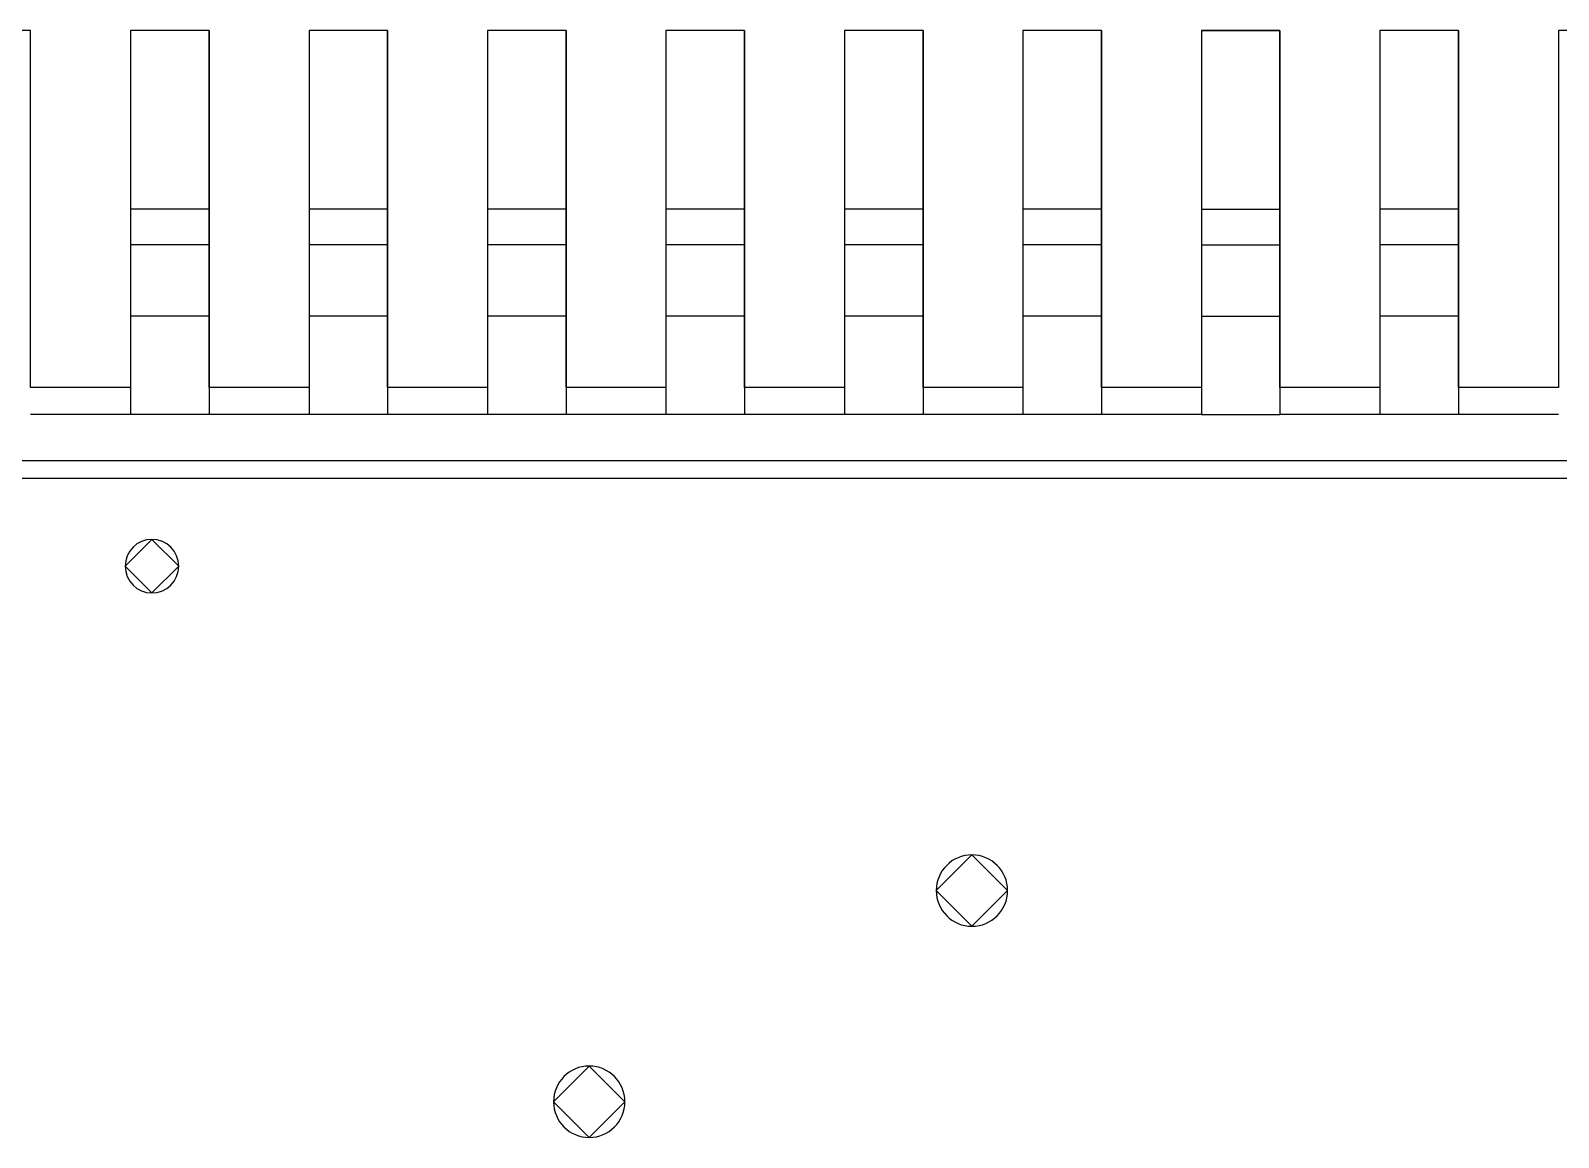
# Model space of a CAD drawing. Header units: inches. Extents: x 5 to 589, y -420 to -5.
# Drawn here: x 432.39 to 440.95, y -98.4 to -92.2 of the extents above; entities that cross this region are included whole.
import ezdxf

# ---------------------------------------------------------------- set-up
doc = ezdxf.new("R2010")
doc.units = ezdxf.units.IN
doc.header["$MEASUREMENT"] = 0

msp = doc.modelspace()

# ---------------------------------------------------------------- linework, layer by layer
at = {"color": 7, "true_color": 0xffffff}
for p, q in [((432.3945, -92.1972), (431.9545, -92.1972)), ((432.3945, -94.1972), (432.3945, -92.1972)), ((433.3945, -92.1972), (432.9545, -92.1972)), ((432.9545, -92.1972), (432.9545, -94.1972)), ((433.3945, -92.1972), (432.9545, -92.1972)), ((432.9545, -92.1972), (432.9545, -93.1972)), ((433.3945, -94.1972), (433.3945, -92.1972)), ((433.3945, -92.1972), (433.3945, -93.1972)), ((434.3945, -92.1972), (433.9545, -92.1972)), ((433.9545, -92.1972), (433.9545, -94.1972)), ((434.3945, -92.1972), (433.9545, -92.1972)), ((433.9545, -92.1972), (433.9545, -93.1972)), ((434.3945, -94.1972), (434.3945, -92.1972)), ((434.3945, -92.1972), (434.3945, -93.1972)), ((435.3945, -92.1972), (434.9545, -92.1972)), ((434.9545, -92.1972), (434.9545, -94.1972)), ((435.3945, -92.1972), (434.9545, -92.1972)), ((434.9545, -92.1972), (434.9545, -93.1972)), ((435.3945, -94.1972), (435.3945, -92.1972)), ((435.3945, -92.1972), (435.3945, -93.1972)), ((436.3945, -92.1972), (435.9545, -92.1972)), ((435.9545, -92.1972), (435.9545, -94.1972)), ((436.3945, -92.1972), (435.9545, -92.1972)), ((435.9545, -92.1972), (435.9545, -93.1972)), ((436.3945, -94.1972), (436.3945, -92.1972)), ((436.3945, -92.1972), (436.3945, -93.1972)), ((437.3945, -92.1972), (436.9545, -92.1972)), ((436.9545, -92.1972), (436.9545, -94.1972)), ((437.3945, -92.1972), (436.9545, -92.1972)), ((436.9545, -92.1972), (436.9545, -93.1972)), ((437.3945, -94.1972), (437.3945, -92.1972)), ((437.3945, -92.1972), (437.3945, -93.1972)), ((438.3945, -92.1972), (437.9545, -92.1972)), ((437.9545, -92.1972), (437.9545, -94.1972)), ((438.3945, -92.1972), (437.9545, -92.1972)), ((437.9545, -92.1972), (437.9545, -93.1972)), ((438.3945, -94.1972), (438.3945, -92.1972)), ((438.3945, -92.1972), (438.3945, -93.1972)), ((439.3945, -92.1972), (438.9545, -92.1972)), ((438.9545, -92.1972), (438.9545, -94.1972)), ((438.9545, -92.1972), (439.3945, -92.1972)), ((438.9545, -92.1972), (438.9545, -93.1972)), ((439.3945, -94.1972), (439.3945, -92.1972)), ((439.3945, -92.1972), (439.3945, -93.1972)), ((440.3945, -92.1972), (439.9545, -92.1972)), ((439.9545, -92.1972), (439.9545, -94.1972)), ((440.3945, -92.1972), (439.9545, -92.1972)), ((439.9545, -92.1972), (439.9545, -93.1972)), ((440.3945, -94.1972), (440.3945, -92.1972)), ((440.3945, -92.1972), (440.3945, -93.1972)), ((441.3945, -92.1972), (440.9545, -92.1972)), ((440.9545, -92.1972), (440.9545, -94.1972)), ((432.9545, -93.1972), (432.9545, -93.2412)), ((433.3945, -93.1972), (432.9545, -93.1972)), ((433.3945, -93.1972), (433.3945, -93.2412)), ((433.9545, -93.1972), (433.9545, -93.2412)), ((434.3945, -93.1972), (433.9545, -93.1972)), ((434.3945, -93.1972), (434.3945, -93.2412)), ((434.9545, -93.1972), (434.9545, -93.2412)), ((435.3945, -93.1972), (434.9545, -93.1972)), ((435.3945, -93.1972), (435.3945, -93.2412)), ((435.9545, -93.1972), (435.9545, -93.2412)), ((436.3945, -93.1972), (435.9545, -93.1972)), ((436.3945, -93.1972), (436.3945, -93.2412)), ((436.9545, -93.1972), (436.9545, -93.2412)), ((437.3945, -93.1972), (436.9545, -93.1972)), ((437.3945, -93.1972), (437.3945, -93.2412)), ((437.9545, -93.1972), (437.9545, -93.2412)), ((438.3945, -93.1972), (437.9545, -93.1972)), ((438.3945, -93.1972), (438.3945, -93.2412)), ((438.9545, -93.1972), (438.9545, -93.2412)), ((438.9545, -93.1972), (439.3945, -93.1972)), ((439.3945, -93.1972), (439.3945, -93.2412)), ((439.9545, -93.1972), (439.9545, -93.2412)), ((440.3945, -93.1972), (439.9545, -93.1972)), ((440.3945, -93.1972), (440.3945, -93.2412)), ((432.9545, -93.2412), (432.9545, -93.2832)), ((432.9545, -93.2832), (432.9545, -93.3212)), ((433.3945, -93.2412), (433.3945, -93.2832)), ((433.3945, -93.2832), (433.3945, -93.3212)), ((433.9545, -93.2412), (433.9545, -93.2832)), ((433.9545, -93.2832), (433.9545, -93.3212)), ((434.3945, -93.2412), (434.3945, -93.2832)), ((434.3945, -93.2832), (434.3945, -93.3212)), ((434.9545, -93.2412), (434.9545, -93.2832)), ((434.9545, -93.2832), (434.9545, -93.3212)), ((435.3945, -93.2412), (435.3945, -93.2832)), ((435.3945, -93.2832), (435.3945, -93.3212)), ((435.9545, -93.2412), (435.9545, -93.2832)), ((435.9545, -93.2832), (435.9545, -93.3212)), ((436.3945, -93.2412), (436.3945, -93.2832)), ((436.3945, -93.2832), (436.3945, -93.3212)), ((436.9545, -93.2412), (436.9545, -93.2832)), ((436.9545, -93.2832), (436.9545, -93.3212)), ((437.3945, -93.2412), (437.3945, -93.2832)), ((437.3945, -93.2832), (437.3945, -93.3212)), ((437.9545, -93.2412), (437.9545, -93.2832)), ((437.9545, -93.2832), (437.9545, -93.3212)), ((438.3945, -93.2412), (438.3945, -93.2832)), ((438.3945, -93.2832), (438.3945, -93.3212)), ((438.9545, -93.2412), (438.9545, -93.2832)), ((438.9545, -93.2832), (438.9545, -93.3212)), ((439.3945, -93.2412), (439.3945, -93.2832)), ((439.3945, -93.2832), (439.3945, -93.3212)), ((439.9545, -93.2412), (439.9545, -93.2832)), ((439.9545, -93.2832), (439.9545, -93.3212)), ((440.3945, -93.2412), (440.3945, -93.2832)), ((440.3945, -93.2832), (440.3945, -93.3212)), ((432.9545, -93.3212), (432.9545, -93.3532)), ((432.9545, -93.3532), (432.9545, -93.3772)), ((432.9545, -93.3772), (432.9545, -93.3912)), ((433.3945, -93.3212), (433.3945, -93.3532)), ((433.3945, -93.3532), (433.3945, -93.3772)), ((433.3945, -93.3772), (433.3945, -93.3912)), ((433.9545, -93.3212), (433.9545, -93.3532)), ((433.9545, -93.3532), (433.9545, -93.3772)), ((433.9545, -93.3772), (433.9545, -93.3912)), ((434.3945, -93.3212), (434.3945, -93.3532)), ((434.3945, -93.3532), (434.3945, -93.3772)), ((434.3945, -93.3772), (434.3945, -93.3912)), ((434.9545, -93.3212), (434.9545, -93.3532)), ((434.9545, -93.3532), (434.9545, -93.3772)), ((434.9545, -93.3772), (434.9545, -93.3912)), ((435.3945, -93.3212), (435.3945, -93.3532)), ((435.3945, -93.3532), (435.3945, -93.3772)), ((435.3945, -93.3772), (435.3945, -93.3912)), ((435.9545, -93.3212), (435.9545, -93.3532)), ((435.9545, -93.3532), (435.9545, -93.3772)), ((435.9545, -93.3772), (435.9545, -93.3912)), ((436.3945, -93.3212), (436.3945, -93.3532)), ((436.3945, -93.3532), (436.3945, -93.3772)), ((436.3945, -93.3772), (436.3945, -93.3912)), ((436.9545, -93.3212), (436.9545, -93.3532)), ((436.9545, -93.3532), (436.9545, -93.3772)), ((436.9545, -93.3772), (436.9545, -93.3912)), ((437.3945, -93.3212), (437.3945, -93.3532)), ((437.3945, -93.3532), (437.3945, -93.3772)), ((437.3945, -93.3772), (437.3945, -93.3912)), ((437.9545, -93.3212), (437.9545, -93.3532)), ((437.9545, -93.3532), (437.9545, -93.3772)), ((437.9545, -93.3772), (437.9545, -93.3912)), ((438.3945, -93.3212), (438.3945, -93.3532)), ((438.3945, -93.3532), (438.3945, -93.3772)), ((438.3945, -93.3772), (438.3945, -93.3912)), ((438.9545, -93.3212), (438.9545, -93.3532)), ((438.9545, -93.3532), (438.9545, -93.3772)), ((438.9545, -93.3772), (438.9545, -93.3912)), ((439.3945, -93.3212), (439.3945, -93.3532)), ((439.3945, -93.3532), (439.3945, -93.3772)), ((439.3945, -93.3772), (439.3945, -93.3912)), ((439.9545, -93.3212), (439.9545, -93.3532)), ((439.9545, -93.3532), (439.9545, -93.3772)), ((439.9545, -93.3772), (439.9545, -93.3912)), ((440.3945, -93.3212), (440.3945, -93.3532)), ((440.3945, -93.3532), (440.3945, -93.3772)), ((440.3945, -93.3772), (440.3945, -93.3912)), ((432.9545, -93.3912), (432.9545, -93.3972)), ((433.3945, -93.3972), (432.9545, -93.3972)), ((432.9545, -93.3972), (432.9545, -93.4072)), ((432.9545, -93.4072), (432.9545, -93.4372)), ((432.9545, -93.4372), (432.9545, -93.4852)), ((433.3945, -93.3912), (433.3945, -93.3972)), ((433.3945, -93.3972), (433.3945, -93.4072)), ((433.3945, -93.4072), (433.3945, -93.4372)), ((433.3945, -93.4372), (433.3945, -93.4852)), ((433.9545, -93.3912), (433.9545, -93.3972)), ((434.3945, -93.3972), (433.9545, -93.3972)), ((433.9545, -93.3972), (433.9545, -93.4072)), ((433.9545, -93.4072), (433.9545, -93.4372)), ((433.9545, -93.4372), (433.9545, -93.4852)), ((434.3945, -93.3912), (434.3945, -93.3972)), ((434.3945, -93.3972), (434.3945, -93.4072)), ((434.3945, -93.4072), (434.3945, -93.4372)), ((434.3945, -93.4372), (434.3945, -93.4852)), ((434.9545, -93.3912), (434.9545, -93.3972)), ((435.3945, -93.3972), (434.9545, -93.3972)), ((434.9545, -93.3972), (434.9545, -93.4072)), ((434.9545, -93.4072), (434.9545, -93.4372)), ((434.9545, -93.4372), (434.9545, -93.4852)), ((435.3945, -93.3912), (435.3945, -93.3972)), ((435.3945, -93.3972), (435.3945, -93.4072)), ((435.3945, -93.4072), (435.3945, -93.4372)), ((435.3945, -93.4372), (435.3945, -93.4852)), ((435.9545, -93.3912), (435.9545, -93.3972)), ((436.3945, -93.3972), (435.9545, -93.3972)), ((435.9545, -93.3972), (435.9545, -93.4072)), ((435.9545, -93.4072), (435.9545, -93.4372)), ((435.9545, -93.4372), (435.9545, -93.4852)), ((436.3945, -93.3912), (436.3945, -93.3972)), ((436.3945, -93.3972), (436.3945, -93.4072)), ((436.3945, -93.4072), (436.3945, -93.4372)), ((436.3945, -93.4372), (436.3945, -93.4852)), ((436.9545, -93.3912), (436.9545, -93.3972)), ((437.3945, -93.3972), (436.9545, -93.3972)), ((436.9545, -93.3972), (436.9545, -93.4072)), ((436.9545, -93.4072), (436.9545, -93.4372)), ((436.9545, -93.4372), (436.9545, -93.4852)), ((437.3945, -93.3912), (437.3945, -93.3972)), ((437.3945, -93.3972), (437.3945, -93.4072)), ((437.3945, -93.4072), (437.3945, -93.4372)), ((437.3945, -93.4372), (437.3945, -93.4852)), ((437.9545, -93.3912), (437.9545, -93.3972)), ((438.3945, -93.3972), (437.9545, -93.3972)), ((437.9545, -93.3972), (437.9545, -93.4072)), ((437.9545, -93.4072), (437.9545, -93.4372)), ((437.9545, -93.4372), (437.9545, -93.4852)), ((438.3945, -93.3912), (438.3945, -93.3972)), ((438.3945, -93.3972), (438.3945, -93.4072)), ((438.3945, -93.4072), (438.3945, -93.4372)), ((438.3945, -93.4372), (438.3945, -93.4852)), ((438.9545, -93.3912), (438.9545, -93.3972)), ((438.9545, -93.3972), (439.3945, -93.3972)), ((438.9545, -93.3972), (438.9545, -93.4072)), ((438.9545, -93.4072), (438.9545, -93.4372)), ((438.9545, -93.4372), (438.9545, -93.4852)), ((439.3945, -93.3912), (439.3945, -93.3972)), ((439.3945, -93.3972), (439.3945, -93.4072)), ((439.3945, -93.4072), (439.3945, -93.4372)), ((439.3945, -93.4372), (439.3945, -93.4852)), ((439.9545, -93.3912), (439.9545, -93.3972)), ((440.3945, -93.3972), (439.9545, -93.3972)), ((439.9545, -93.3972), (439.9545, -93.4072)), ((439.9545, -93.4072), (439.9545, -93.4372)), ((439.9545, -93.4372), (439.9545, -93.4852)), ((440.3945, -93.3912), (440.3945, -93.3972)), ((440.3945, -93.3972), (440.3945, -93.4072)), ((440.3945, -93.4072), (440.3945, -93.4372)), ((440.3945, -93.4372), (440.3945, -93.4852)), ((432.9545, -93.4852), (432.9545, -93.5472)), ((432.9545, -93.5472), (432.9545, -93.6232)), ((433.3945, -93.4852), (433.3945, -93.5472)), ((433.3945, -93.5472), (433.3945, -93.6232)), ((433.9545, -93.4852), (433.9545, -93.5472)), ((433.9545, -93.5472), (433.9545, -93.6232)), ((434.3945, -93.4852), (434.3945, -93.5472)), ((434.3945, -93.5472), (434.3945, -93.6232)), ((434.9545, -93.4852), (434.9545, -93.5472)), ((434.9545, -93.5472), (434.9545, -93.6232)), ((435.3945, -93.4852), (435.3945, -93.5472)), ((435.3945, -93.5472), (435.3945, -93.6232)), ((435.9545, -93.4852), (435.9545, -93.5472)), ((435.9545, -93.5472), (435.9545, -93.6232)), ((436.3945, -93.4852), (436.3945, -93.5472)), ((436.3945, -93.5472), (436.3945, -93.6232)), ((436.9545, -93.4852), (436.9545, -93.5472)), ((436.9545, -93.5472), (436.9545, -93.6232)), ((437.3945, -93.4852), (437.3945, -93.5472)), ((437.3945, -93.5472), (437.3945, -93.6232)), ((437.9545, -93.4852), (437.9545, -93.5472)), ((437.9545, -93.5472), (437.9545, -93.6232)), ((438.3945, -93.4852), (438.3945, -93.5472)), ((438.3945, -93.5472), (438.3945, -93.6232)), ((438.9545, -93.4852), (438.9545, -93.5472)), ((438.9545, -93.5472), (438.9545, -93.6232)), ((439.3945, -93.4852), (439.3945, -93.5472)), ((439.3945, -93.5472), (439.3945, -93.6232)), ((439.9545, -93.4852), (439.9545, -93.5472)), ((439.9545, -93.5472), (439.9545, -93.6232)), ((440.3945, -93.4852), (440.3945, -93.5472)), ((440.3945, -93.5472), (440.3945, -93.6232)), ((432.9545, -93.6232), (432.9545, -93.7072)), ((433.3945, -93.6232), (433.3945, -93.7072)), ((433.9545, -93.6232), (433.9545, -93.7072)), ((434.3945, -93.6232), (434.3945, -93.7072)), ((434.9545, -93.6232), (434.9545, -93.7072)), ((435.3945, -93.6232), (435.3945, -93.7072)), ((435.9545, -93.6232), (435.9545, -93.7072)), ((436.3945, -93.6232), (436.3945, -93.7072)), ((436.9545, -93.6232), (436.9545, -93.7072)), ((437.3945, -93.6232), (437.3945, -93.7072)), ((437.9545, -93.6232), (437.9545, -93.7072)), ((438.3945, -93.6232), (438.3945, -93.7072)), ((438.9545, -93.6232), (438.9545, -93.7072)), ((439.3945, -93.6232), (439.3945, -93.7072)), ((439.9545, -93.6232), (439.9545, -93.7072)), ((440.3945, -93.6232), (440.3945, -93.7072)), ((432.9545, -93.7072), (432.9545, -93.7972)), ((433.3945, -93.7072), (433.3945, -93.7972)), ((433.9545, -93.7072), (433.9545, -93.7972)), ((434.3945, -93.7072), (434.3945, -93.7972)), ((434.9545, -93.7072), (434.9545, -93.7972)), ((435.3945, -93.7072), (435.3945, -93.7972)), ((435.9545, -93.7072), (435.9545, -93.7972)), ((436.3945, -93.7072), (436.3945, -93.7972)), ((436.9545, -93.7072), (436.9545, -93.7972)), ((437.3945, -93.7072), (437.3945, -93.7972)), ((437.9545, -93.7072), (437.9545, -93.7972)), ((438.3945, -93.7072), (438.3945, -93.7972)), ((438.9545, -93.7072), (438.9545, -93.7972)), ((439.3945, -93.7072), (439.3945, -93.7972)), ((439.9545, -93.7072), (439.9545, -93.7972)), ((440.3945, -93.7072), (440.3945, -93.7972)), ((432.9545, -93.7972), (432.9545, -94.1972)), ((433.3945, -93.7972), (432.9545, -93.7972)), ((433.3945, -93.7972), (433.3945, -94.1972)), ((433.9545, -93.7972), (433.9545, -94.1972)), ((434.3945, -93.7972), (433.9545, -93.7972)), ((434.3945, -93.7972), (434.3945, -94.1972)), ((434.9545, -93.7972), (434.9545, -94.1972)), ((435.3945, -93.7972), (434.9545, -93.7972)), ((435.3945, -93.7972), (435.3945, -94.1972)), ((435.9545, -93.7972), (435.9545, -94.1972)), ((436.3945, -93.7972), (435.9545, -93.7972)), ((436.3945, -93.7972), (436.3945, -94.1972)), ((436.9545, -93.7972), (436.9545, -94.1972)), ((437.3945, -93.7972), (436.9545, -93.7972)), ((437.3945, -93.7972), (437.3945, -94.1972)), ((437.9545, -93.7972), (437.9545, -94.1972)), ((438.3945, -93.7972), (437.9545, -93.7972)), ((438.3945, -93.7972), (438.3945, -94.1972)), ((438.9545, -93.7972), (438.9545, -94.1972)), ((438.9545, -93.7972), (439.3945, -93.7972)), ((439.3945, -93.7972), (439.3945, -94.1972)), ((439.9545, -93.7972), (439.9545, -94.1972)), ((440.3945, -93.7972), (439.9545, -93.7972)), ((440.3945, -93.7972), (440.3945, -94.1972)), ((432.9545, -94.1972), (432.3945, -94.1972)), ((432.9545, -94.1972), (432.3945, -94.1972)), ((432.9545, -94.1972), (432.9545, -94.3472)), ((433.9545, -94.1972), (433.3945, -94.1972)), ((433.9545, -94.1972), (433.3945, -94.1972)), ((433.3945, -94.1972), (433.3945, -94.3472)), ((433.9545, -94.1972), (433.9545, -94.3472)), ((434.9545, -94.1972), (434.3945, -94.1972)), ((434.9545, -94.1972), (434.3945, -94.1972)), ((434.3945, -94.1972), (434.3945, -94.3472)), ((434.9545, -94.1972), (434.9545, -94.3472)), ((435.9545, -94.1972), (435.3945, -94.1972)), ((435.9545, -94.1972), (435.3945, -94.1972)), ((435.3945, -94.1972), (435.3945, -94.3472)), ((435.9545, -94.1972), (435.9545, -94.3472)), ((436.9545, -94.1972), (436.3945, -94.1972)), ((436.9545, -94.1972), (436.3945, -94.1972)), ((436.3945, -94.1972), (436.3945, -94.3472)), ((436.9545, -94.1972), (436.9545, -94.3472)), ((437.9545, -94.1972), (437.3945, -94.1972)), ((437.9545, -94.1972), (437.3945, -94.1972)), ((437.3945, -94.1972), (437.3945, -94.3472)), ((437.9545, -94.1972), (437.9545, -94.3472)), ((438.9545, -94.1972), (438.3945, -94.1972)), ((438.9545, -94.1972), (438.3945, -94.1972)), ((438.3945, -94.1972), (438.3945, -94.3472)), ((438.9545, -94.1972), (438.9545, -94.3472)), ((439.9545, -94.1972), (439.3945, -94.1972)), ((439.9545, -94.1972), (439.3945, -94.1972)), ((439.3945, -94.1972), (439.3945, -94.3472)), ((439.9545, -94.1972), (439.9545, -94.3472)), ((440.9545, -94.1972), (440.3945, -94.1972)), ((440.9545, -94.1972), (440.3945, -94.1972)), ((440.3945, -94.1972), (440.3945, -94.3472)), ((432.9545, -94.3472), (432.3945, -94.3472)), ((433.3945, -94.3472), (432.9545, -94.3472)), ((433.9545, -94.3472), (433.3945, -94.3472)), ((434.3945, -94.3472), (433.9545, -94.3472)), ((434.9545, -94.3472), (434.3945, -94.3472)), ((435.3945, -94.3472), (434.9545, -94.3472)), ((435.9545, -94.3472), (435.3945, -94.3472)), ((436.3945, -94.3472), (435.9545, -94.3472)), ((436.9545, -94.3472), (436.3945, -94.3472)), ((437.3945, -94.3472), (436.9545, -94.3472)), ((437.9545, -94.3472), (437.3945, -94.3472)), ((438.3945, -94.3472), (437.9545, -94.3472)), ((438.9545, -94.3472), (438.3945, -94.3472)), ((438.9545, -94.3472), (439.3945, -94.3472)), ((439.9545, -94.3472), (439.3945, -94.3472)), ((440.3945, -94.3472), (439.9545, -94.3472)), ((440.9545, -94.3472), (440.3945, -94.3472)), ((445.1205, -94.6072), (426.2285, -94.6072)), ((426.2705, -94.7052), (445.0785, -94.7052))]:
    msp.add_line(p, q, dxfattribs=at)
at = {"color": 18, "true_color": 0x000000}
for p, q in [((432.3945, -92.1972), (431.9545, -92.1972)), ((432.3945, -94.1972), (432.3945, -92.1972)), ((433.3945, -92.1972), (432.9545, -92.1972)), ((432.9545, -92.1972), (432.9545, -94.1972)), ((433.3945, -92.1972), (432.9545, -92.1972)), ((432.9545, -92.1972), (432.9545, -93.1972)), ((433.3945, -94.1972), (433.3945, -92.1972)), ((433.3945, -92.1972), (433.3945, -93.1972)), ((434.3945, -92.1972), (433.9545, -92.1972)), ((433.9545, -92.1972), (433.9545, -94.1972)), ((434.3945, -92.1972), (433.9545, -92.1972)), ((433.9545, -92.1972), (433.9545, -93.1972)), ((434.3945, -94.1972), (434.3945, -92.1972)), ((434.3945, -92.1972), (434.3945, -93.1972)), ((435.3945, -92.1972), (434.9545, -92.1972)), ((434.9545, -92.1972), (434.9545, -94.1972)), ((435.3945, -92.1972), (434.9545, -92.1972)), ((434.9545, -92.1972), (434.9545, -93.1972)), ((435.3945, -94.1972), (435.3945, -92.1972)), ((435.3945, -92.1972), (435.3945, -93.1972)), ((436.3945, -92.1972), (435.9545, -92.1972)), ((435.9545, -92.1972), (435.9545, -94.1972)), ((436.3945, -92.1972), (435.9545, -92.1972)), ((435.9545, -92.1972), (435.9545, -93.1972)), ((436.3945, -94.1972), (436.3945, -92.1972)), ((436.3945, -92.1972), (436.3945, -93.1972)), ((437.3945, -92.1972), (436.9545, -92.1972)), ((436.9545, -92.1972), (436.9545, -94.1972)), ((437.3945, -92.1972), (436.9545, -92.1972)), ((436.9545, -92.1972), (436.9545, -93.1972)), ((437.3945, -94.1972), (437.3945, -92.1972)), ((437.3945, -92.1972), (437.3945, -93.1972)), ((438.3945, -92.1972), (437.9545, -92.1972)), ((437.9545, -92.1972), (437.9545, -94.1972)), ((438.3945, -92.1972), (437.9545, -92.1972)), ((437.9545, -92.1972), (437.9545, -93.1972)), ((438.3945, -94.1972), (438.3945, -92.1972)), ((438.3945, -92.1972), (438.3945, -93.1972)), ((439.3945, -92.1972), (438.9545, -92.1972)), ((438.9545, -92.1972), (438.9545, -94.1972)), ((438.9545, -92.1972), (439.3945, -92.1972)), ((438.9545, -92.1972), (438.9545, -93.1972)), ((439.3945, -94.1972), (439.3945, -92.1972)), ((439.3945, -92.1972), (439.3945, -93.1972)), ((440.3945, -92.1972), (439.9545, -92.1972)), ((439.9545, -92.1972), (439.9545, -94.1972)), ((440.3945, -92.1972), (439.9545, -92.1972)), ((439.9545, -92.1972), (439.9545, -93.1972)), ((440.3945, -94.1972), (440.3945, -92.1972)), ((440.3945, -92.1972), (440.3945, -93.1972)), ((441.3945, -92.1972), (440.9545, -92.1972)), ((440.9545, -92.1972), (440.9545, -94.1972)), ((432.9545, -93.1972), (432.9545, -93.2412)), ((433.3945, -93.1972), (432.9545, -93.1972)), ((433.3945, -93.1972), (433.3945, -93.2412)), ((433.9545, -93.1972), (433.9545, -93.2412)), ((434.3945, -93.1972), (433.9545, -93.1972)), ((434.3945, -93.1972), (434.3945, -93.2412)), ((434.9545, -93.1972), (434.9545, -93.2412)), ((435.3945, -93.1972), (434.9545, -93.1972)), ((435.3945, -93.1972), (435.3945, -93.2412)), ((435.9545, -93.1972), (435.9545, -93.2412)), ((436.3945, -93.1972), (435.9545, -93.1972)), ((436.3945, -93.1972), (436.3945, -93.2412)), ((436.9545, -93.1972), (436.9545, -93.2412)), ((437.3945, -93.1972), (436.9545, -93.1972)), ((437.3945, -93.1972), (437.3945, -93.2412)), ((437.9545, -93.1972), (437.9545, -93.2412)), ((438.3945, -93.1972), (437.9545, -93.1972)), ((438.3945, -93.1972), (438.3945, -93.2412)), ((438.9545, -93.1972), (438.9545, -93.2412)), ((438.9545, -93.1972), (439.3945, -93.1972)), ((439.3945, -93.1972), (439.3945, -93.2412)), ((439.9545, -93.1972), (439.9545, -93.2412)), ((440.3945, -93.1972), (439.9545, -93.1972)), ((440.3945, -93.1972), (440.3945, -93.2412)), ((432.9545, -93.2412), (432.9545, -93.2832)), ((432.9545, -93.2832), (432.9545, -93.3212)), ((433.3945, -93.2412), (433.3945, -93.2832)), ((433.3945, -93.2832), (433.3945, -93.3212)), ((433.9545, -93.2412), (433.9545, -93.2832)), ((433.9545, -93.2832), (433.9545, -93.3212)), ((434.3945, -93.2412), (434.3945, -93.2832)), ((434.3945, -93.2832), (434.3945, -93.3212)), ((434.9545, -93.2412), (434.9545, -93.2832)), ((434.9545, -93.2832), (434.9545, -93.3212)), ((435.3945, -93.2412), (435.3945, -93.2832)), ((435.3945, -93.2832), (435.3945, -93.3212)), ((435.9545, -93.2412), (435.9545, -93.2832)), ((435.9545, -93.2832), (435.9545, -93.3212)), ((436.3945, -93.2412), (436.3945, -93.2832)), ((436.3945, -93.2832), (436.3945, -93.3212)), ((436.9545, -93.2412), (436.9545, -93.2832)), ((436.9545, -93.2832), (436.9545, -93.3212)), ((437.3945, -93.2412), (437.3945, -93.2832)), ((437.3945, -93.2832), (437.3945, -93.3212)), ((437.9545, -93.2412), (437.9545, -93.2832)), ((437.9545, -93.2832), (437.9545, -93.3212)), ((438.3945, -93.2412), (438.3945, -93.2832)), ((438.3945, -93.2832), (438.3945, -93.3212)), ((438.9545, -93.2412), (438.9545, -93.2832)), ((438.9545, -93.2832), (438.9545, -93.3212)), ((439.3945, -93.2412), (439.3945, -93.2832)), ((439.3945, -93.2832), (439.3945, -93.3212)), ((439.9545, -93.2412), (439.9545, -93.2832)), ((439.9545, -93.2832), (439.9545, -93.3212)), ((440.3945, -93.2412), (440.3945, -93.2832)), ((440.3945, -93.2832), (440.3945, -93.3212)), ((432.9545, -93.3212), (432.9545, -93.3532)), ((432.9545, -93.3532), (432.9545, -93.3772)), ((432.9545, -93.3772), (432.9545, -93.3912)), ((433.3945, -93.3212), (433.3945, -93.3532)), ((433.3945, -93.3532), (433.3945, -93.3772)), ((433.3945, -93.3772), (433.3945, -93.3912)), ((433.9545, -93.3212), (433.9545, -93.3532)), ((433.9545, -93.3532), (433.9545, -93.3772)), ((433.9545, -93.3772), (433.9545, -93.3912)), ((434.3945, -93.3212), (434.3945, -93.3532)), ((434.3945, -93.3532), (434.3945, -93.3772)), ((434.3945, -93.3772), (434.3945, -93.3912)), ((434.9545, -93.3212), (434.9545, -93.3532)), ((434.9545, -93.3532), (434.9545, -93.3772)), ((434.9545, -93.3772), (434.9545, -93.3912)), ((435.3945, -93.3212), (435.3945, -93.3532)), ((435.3945, -93.3532), (435.3945, -93.3772)), ((435.3945, -93.3772), (435.3945, -93.3912)), ((435.9545, -93.3212), (435.9545, -93.3532)), ((435.9545, -93.3532), (435.9545, -93.3772)), ((435.9545, -93.3772), (435.9545, -93.3912)), ((436.3945, -93.3212), (436.3945, -93.3532)), ((436.3945, -93.3532), (436.3945, -93.3772)), ((436.3945, -93.3772), (436.3945, -93.3912)), ((436.9545, -93.3212), (436.9545, -93.3532)), ((436.9545, -93.3532), (436.9545, -93.3772)), ((436.9545, -93.3772), (436.9545, -93.3912)), ((437.3945, -93.3212), (437.3945, -93.3532)), ((437.3945, -93.3532), (437.3945, -93.3772)), ((437.3945, -93.3772), (437.3945, -93.3912)), ((437.9545, -93.3212), (437.9545, -93.3532)), ((437.9545, -93.3532), (437.9545, -93.3772)), ((437.9545, -93.3772), (437.9545, -93.3912)), ((438.3945, -93.3212), (438.3945, -93.3532)), ((438.3945, -93.3532), (438.3945, -93.3772)), ((438.3945, -93.3772), (438.3945, -93.3912)), ((438.9545, -93.3212), (438.9545, -93.3532)), ((438.9545, -93.3532), (438.9545, -93.3772)), ((438.9545, -93.3772), (438.9545, -93.3912)), ((439.3945, -93.3212), (439.3945, -93.3532)), ((439.3945, -93.3532), (439.3945, -93.3772)), ((439.3945, -93.3772), (439.3945, -93.3912)), ((439.9545, -93.3212), (439.9545, -93.3532)), ((439.9545, -93.3532), (439.9545, -93.3772)), ((439.9545, -93.3772), (439.9545, -93.3912)), ((440.3945, -93.3212), (440.3945, -93.3532)), ((440.3945, -93.3532), (440.3945, -93.3772)), ((440.3945, -93.3772), (440.3945, -93.3912)), ((432.9545, -93.3912), (432.9545, -93.3972)), ((433.3945, -93.3972), (432.9545, -93.3972)), ((432.9545, -93.3972), (432.9545, -93.4072)), ((432.9545, -93.4072), (432.9545, -93.4372)), ((432.9545, -93.4372), (432.9545, -93.4852)), ((433.3945, -93.3912), (433.3945, -93.3972)), ((433.3945, -93.3972), (433.3945, -93.4072)), ((433.3945, -93.4072), (433.3945, -93.4372)), ((433.3945, -93.4372), (433.3945, -93.4852)), ((433.9545, -93.3912), (433.9545, -93.3972)), ((434.3945, -93.3972), (433.9545, -93.3972)), ((433.9545, -93.3972), (433.9545, -93.4072)), ((433.9545, -93.4072), (433.9545, -93.4372)), ((433.9545, -93.4372), (433.9545, -93.4852)), ((434.3945, -93.3912), (434.3945, -93.3972)), ((434.3945, -93.3972), (434.3945, -93.4072)), ((434.3945, -93.4072), (434.3945, -93.4372)), ((434.3945, -93.4372), (434.3945, -93.4852)), ((434.9545, -93.3912), (434.9545, -93.3972)), ((435.3945, -93.3972), (434.9545, -93.3972)), ((434.9545, -93.3972), (434.9545, -93.4072)), ((434.9545, -93.4072), (434.9545, -93.4372)), ((434.9545, -93.4372), (434.9545, -93.4852)), ((435.3945, -93.3912), (435.3945, -93.3972)), ((435.3945, -93.3972), (435.3945, -93.4072)), ((435.3945, -93.4072), (435.3945, -93.4372)), ((435.3945, -93.4372), (435.3945, -93.4852)), ((435.9545, -93.3912), (435.9545, -93.3972)), ((436.3945, -93.3972), (435.9545, -93.3972)), ((435.9545, -93.3972), (435.9545, -93.4072)), ((435.9545, -93.4072), (435.9545, -93.4372)), ((435.9545, -93.4372), (435.9545, -93.4852)), ((436.3945, -93.3912), (436.3945, -93.3972)), ((436.3945, -93.3972), (436.3945, -93.4072)), ((436.3945, -93.4072), (436.3945, -93.4372)), ((436.3945, -93.4372), (436.3945, -93.4852)), ((436.9545, -93.3912), (436.9545, -93.3972)), ((437.3945, -93.3972), (436.9545, -93.3972)), ((436.9545, -93.3972), (436.9545, -93.4072)), ((436.9545, -93.4072), (436.9545, -93.4372)), ((436.9545, -93.4372), (436.9545, -93.4852)), ((437.3945, -93.3912), (437.3945, -93.3972)), ((437.3945, -93.3972), (437.3945, -93.4072)), ((437.3945, -93.4072), (437.3945, -93.4372)), ((437.3945, -93.4372), (437.3945, -93.4852)), ((437.9545, -93.3912), (437.9545, -93.3972)), ((438.3945, -93.3972), (437.9545, -93.3972)), ((437.9545, -93.3972), (437.9545, -93.4072)), ((437.9545, -93.4072), (437.9545, -93.4372)), ((437.9545, -93.4372), (437.9545, -93.4852)), ((438.3945, -93.3912), (438.3945, -93.3972)), ((438.3945, -93.3972), (438.3945, -93.4072)), ((438.3945, -93.4072), (438.3945, -93.4372)), ((438.3945, -93.4372), (438.3945, -93.4852)), ((438.9545, -93.3912), (438.9545, -93.3972)), ((438.9545, -93.3972), (439.3945, -93.3972)), ((438.9545, -93.3972), (438.9545, -93.4072)), ((438.9545, -93.4072), (438.9545, -93.4372)), ((438.9545, -93.4372), (438.9545, -93.4852)), ((439.3945, -93.3912), (439.3945, -93.3972)), ((439.3945, -93.3972), (439.3945, -93.4072)), ((439.3945, -93.4072), (439.3945, -93.4372)), ((439.3945, -93.4372), (439.3945, -93.4852)), ((439.9545, -93.3912), (439.9545, -93.3972)), ((440.3945, -93.3972), (439.9545, -93.3972)), ((439.9545, -93.3972), (439.9545, -93.4072)), ((439.9545, -93.4072), (439.9545, -93.4372)), ((439.9545, -93.4372), (439.9545, -93.4852)), ((440.3945, -93.3912), (440.3945, -93.3972)), ((440.3945, -93.3972), (440.3945, -93.4072)), ((440.3945, -93.4072), (440.3945, -93.4372)), ((440.3945, -93.4372), (440.3945, -93.4852)), ((432.9545, -93.4852), (432.9545, -93.5472)), ((432.9545, -93.5472), (432.9545, -93.6232)), ((433.3945, -93.4852), (433.3945, -93.5472)), ((433.3945, -93.5472), (433.3945, -93.6232)), ((433.9545, -93.4852), (433.9545, -93.5472)), ((433.9545, -93.5472), (433.9545, -93.6232)), ((434.3945, -93.4852), (434.3945, -93.5472)), ((434.3945, -93.5472), (434.3945, -93.6232)), ((434.9545, -93.4852), (434.9545, -93.5472)), ((434.9545, -93.5472), (434.9545, -93.6232)), ((435.3945, -93.4852), (435.3945, -93.5472)), ((435.3945, -93.5472), (435.3945, -93.6232)), ((435.9545, -93.4852), (435.9545, -93.5472)), ((435.9545, -93.5472), (435.9545, -93.6232)), ((436.3945, -93.4852), (436.3945, -93.5472)), ((436.3945, -93.5472), (436.3945, -93.6232)), ((436.9545, -93.4852), (436.9545, -93.5472)), ((436.9545, -93.5472), (436.9545, -93.6232)), ((437.3945, -93.4852), (437.3945, -93.5472)), ((437.3945, -93.5472), (437.3945, -93.6232)), ((437.9545, -93.4852), (437.9545, -93.5472)), ((437.9545, -93.5472), (437.9545, -93.6232)), ((438.3945, -93.4852), (438.3945, -93.5472)), ((438.3945, -93.5472), (438.3945, -93.6232)), ((438.9545, -93.4852), (438.9545, -93.5472)), ((438.9545, -93.5472), (438.9545, -93.6232)), ((439.3945, -93.4852), (439.3945, -93.5472)), ((439.3945, -93.5472), (439.3945, -93.6232)), ((439.9545, -93.4852), (439.9545, -93.5472)), ((439.9545, -93.5472), (439.9545, -93.6232)), ((440.3945, -93.4852), (440.3945, -93.5472)), ((440.3945, -93.5472), (440.3945, -93.6232)), ((432.9545, -93.6232), (432.9545, -93.7072)), ((433.3945, -93.6232), (433.3945, -93.7072)), ((433.9545, -93.6232), (433.9545, -93.7072)), ((434.3945, -93.6232), (434.3945, -93.7072)), ((434.9545, -93.6232), (434.9545, -93.7072)), ((435.3945, -93.6232), (435.3945, -93.7072)), ((435.9545, -93.6232), (435.9545, -93.7072)), ((436.3945, -93.6232), (436.3945, -93.7072)), ((436.9545, -93.6232), (436.9545, -93.7072)), ((437.3945, -93.6232), (437.3945, -93.7072)), ((437.9545, -93.6232), (437.9545, -93.7072)), ((438.3945, -93.6232), (438.3945, -93.7072)), ((438.9545, -93.6232), (438.9545, -93.7072)), ((439.3945, -93.6232), (439.3945, -93.7072)), ((439.9545, -93.6232), (439.9545, -93.7072)), ((440.3945, -93.6232), (440.3945, -93.7072)), ((432.9545, -93.7072), (432.9545, -93.7972)), ((433.3945, -93.7072), (433.3945, -93.7972)), ((433.9545, -93.7072), (433.9545, -93.7972)), ((434.3945, -93.7072), (434.3945, -93.7972)), ((434.9545, -93.7072), (434.9545, -93.7972)), ((435.3945, -93.7072), (435.3945, -93.7972)), ((435.9545, -93.7072), (435.9545, -93.7972)), ((436.3945, -93.7072), (436.3945, -93.7972)), ((436.9545, -93.7072), (436.9545, -93.7972)), ((437.3945, -93.7072), (437.3945, -93.7972)), ((437.9545, -93.7072), (437.9545, -93.7972)), ((438.3945, -93.7072), (438.3945, -93.7972)), ((438.9545, -93.7072), (438.9545, -93.7972)), ((439.3945, -93.7072), (439.3945, -93.7972)), ((439.9545, -93.7072), (439.9545, -93.7972)), ((440.3945, -93.7072), (440.3945, -93.7972)), ((432.9545, -93.7972), (432.9545, -94.1972)), ((433.3945, -93.7972), (432.9545, -93.7972)), ((433.3945, -93.7972), (433.3945, -94.1972)), ((433.9545, -93.7972), (433.9545, -94.1972)), ((434.3945, -93.7972), (433.9545, -93.7972)), ((434.3945, -93.7972), (434.3945, -94.1972)), ((434.9545, -93.7972), (434.9545, -94.1972)), ((435.3945, -93.7972), (434.9545, -93.7972)), ((435.3945, -93.7972), (435.3945, -94.1972)), ((435.9545, -93.7972), (435.9545, -94.1972)), ((436.3945, -93.7972), (435.9545, -93.7972)), ((436.3945, -93.7972), (436.3945, -94.1972)), ((436.9545, -93.7972), (436.9545, -94.1972)), ((437.3945, -93.7972), (436.9545, -93.7972)), ((437.3945, -93.7972), (437.3945, -94.1972)), ((437.9545, -93.7972), (437.9545, -94.1972)), ((438.3945, -93.7972), (437.9545, -93.7972)), ((438.3945, -93.7972), (438.3945, -94.1972)), ((438.9545, -93.7972), (438.9545, -94.1972)), ((438.9545, -93.7972), (439.3945, -93.7972)), ((439.3945, -93.7972), (439.3945, -94.1972)), ((439.9545, -93.7972), (439.9545, -94.1972)), ((440.3945, -93.7972), (439.9545, -93.7972)), ((440.3945, -93.7972), (440.3945, -94.1972)), ((432.9545, -94.1972), (432.3945, -94.1972)), ((432.9545, -94.1972), (432.3945, -94.1972)), ((432.9545, -94.1972), (432.9545, -94.3472)), ((433.9545, -94.1972), (433.3945, -94.1972)), ((433.9545, -94.1972), (433.3945, -94.1972)), ((433.3945, -94.1972), (433.3945, -94.3472)), ((433.9545, -94.1972), (433.9545, -94.3472)), ((434.9545, -94.1972), (434.3945, -94.1972)), ((434.9545, -94.1972), (434.3945, -94.1972)), ((434.3945, -94.1972), (434.3945, -94.3472)), ((434.9545, -94.1972), (434.9545, -94.3472)), ((435.9545, -94.1972), (435.3945, -94.1972)), ((435.9545, -94.1972), (435.3945, -94.1972)), ((435.3945, -94.1972), (435.3945, -94.3472)), ((435.9545, -94.1972), (435.9545, -94.3472)), ((436.9545, -94.1972), (436.3945, -94.1972)), ((436.9545, -94.1972), (436.3945, -94.1972)), ((436.3945, -94.1972), (436.3945, -94.3472)), ((436.9545, -94.1972), (436.9545, -94.3472)), ((437.9545, -94.1972), (437.3945, -94.1972)), ((437.9545, -94.1972), (437.3945, -94.1972)), ((437.3945, -94.1972), (437.3945, -94.3472)), ((437.9545, -94.1972), (437.9545, -94.3472)), ((438.9545, -94.1972), (438.3945, -94.1972)), ((438.9545, -94.1972), (438.3945, -94.1972)), ((438.3945, -94.1972), (438.3945, -94.3472)), ((438.9545, -94.1972), (438.9545, -94.3472)), ((439.9545, -94.1972), (439.3945, -94.1972)), ((439.9545, -94.1972), (439.3945, -94.1972)), ((439.3945, -94.1972), (439.3945, -94.3472)), ((439.9545, -94.1972), (439.9545, -94.3472)), ((440.9545, -94.1972), (440.3945, -94.1972)), ((440.9545, -94.1972), (440.3945, -94.1972)), ((440.3945, -94.1972), (440.3945, -94.3472)), ((432.9545, -94.3472), (432.3945, -94.3472)), ((433.3945, -94.3472), (432.9545, -94.3472)), ((433.9545, -94.3472), (433.3945, -94.3472)), ((434.3945, -94.3472), (433.9545, -94.3472)), ((434.9545, -94.3472), (434.3945, -94.3472)), ((435.3945, -94.3472), (434.9545, -94.3472)), ((435.9545, -94.3472), (435.3945, -94.3472)), ((436.3945, -94.3472), (435.9545, -94.3472)), ((436.9545, -94.3472), (436.3945, -94.3472)), ((437.3945, -94.3472), (436.9545, -94.3472)), ((437.9545, -94.3472), (437.3945, -94.3472)), ((438.3945, -94.3472), (437.9545, -94.3472)), ((438.9545, -94.3472), (438.3945, -94.3472)), ((438.9545, -94.3472), (439.3945, -94.3472)), ((439.9545, -94.3472), (439.3945, -94.3472)), ((440.3945, -94.3472), (439.9545, -94.3472)), ((440.9545, -94.3472), (440.3945, -94.3472)), ((445.1205, -94.6072), (426.2285, -94.6072)), ((426.2705, -94.7052), (445.0785, -94.7052)), ((432.9245, -95.1972), (433.0745, -95.0472)), ((433.0745, -95.0472), (433.2245, -95.1972)), ((433.0745, -95.3472), (432.9245, -95.1972)), ((433.2245, -95.1972), (433.0745, -95.3472)), ((437.4685, -97.0145), (437.6685, -96.8145)), ((437.6685, -96.8145), (437.8685, -97.0145)), ((437.6685, -97.2145), (437.4685, -97.0145)), ((437.8685, -97.0145), (437.6685, -97.2145)), ((435.3245, -98.1972), (435.5245, -97.9972)), ((435.5245, -97.9972), (435.7245, -98.1972)), ((435.5245, -98.3972), (435.3245, -98.1972)), ((435.7245, -98.1972), (435.5245, -98.3972))]:
    msp.add_line(p, q, dxfattribs=at)
for centre, radius, start, end in [((433.0745, -95.1972), 0.15, 90, 180), ((433.0745, -95.1972), 0.15, 0, 90), ((433.0745, -95.1972), 0.15, 180, 270), ((433.0745, -95.1972), 0.15, 270, 0), ((437.6685, -97.0145), 0.2, 90, 180), ((437.6685, -97.0145), 0.2, 0, 90), ((437.6685, -97.0145), 0.2, 180, 270), ((437.6685, -97.0145), 0.2, 270, 0), ((435.5245, -98.1972), 0.2, 90, 180), ((435.5245, -98.1972), 0.2, 0, 90), ((435.5245, -98.1972), 0.2, 180, 270), ((435.5245, -98.1972), 0.2, 270, 0)]:
    msp.add_arc(centre, radius, start, end, dxfattribs=at)

doc.saveas('drawing.dxf')
